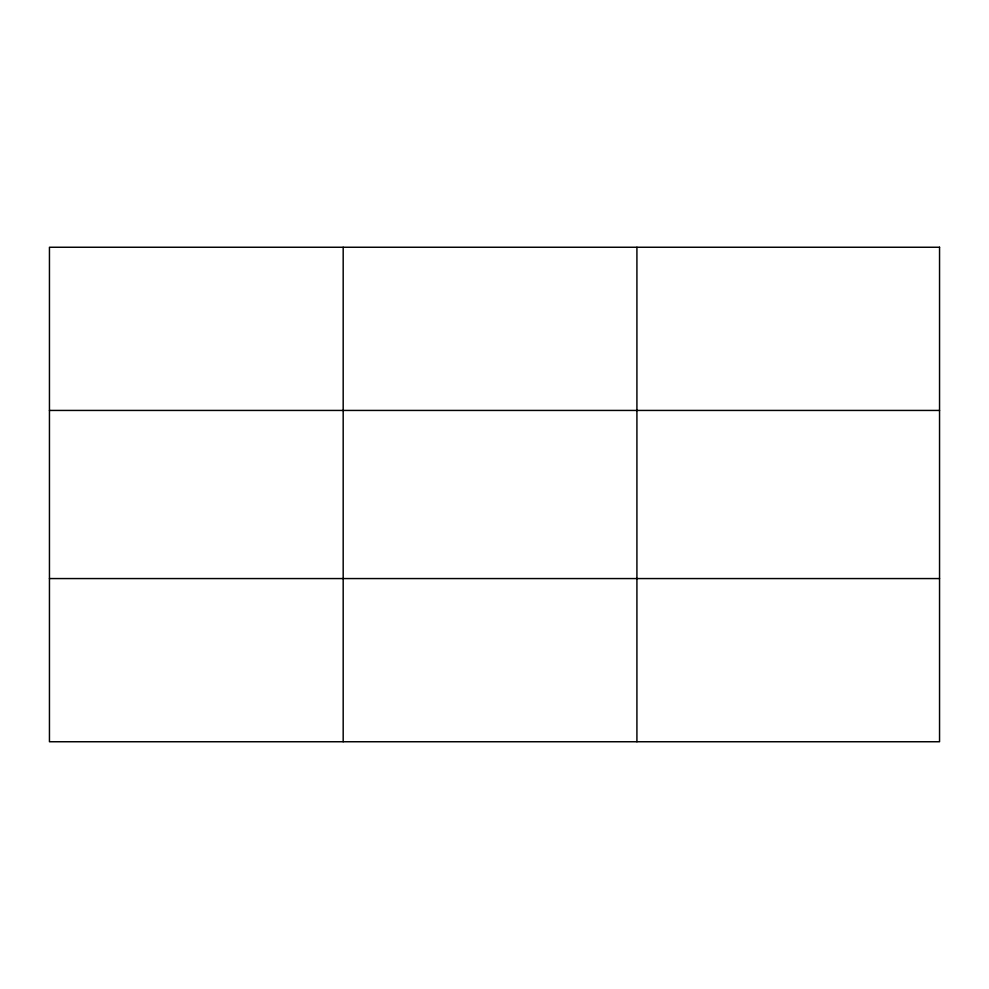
<?xml version="1.0" encoding="UTF-8"?>
<svg xmlns="http://www.w3.org/2000/svg" width="989" height="989" viewBox="0 0 989 989"><rect width="100%" height="100%" fill="white"/><g stroke="black" fill="none" stroke-linecap="round" stroke-linejoin="round"><path stroke-width="1.48" d="M343.183 741.75L343.183 247.25M636.916 741.75L636.916 247.25M49.45 410.435L939.55 410.435M49.45 578.565L939.55 578.565M939.55 247.25L49.45 247.25L49.45 741.75L939.55 741.75L939.55 247.25"/></g></svg>
